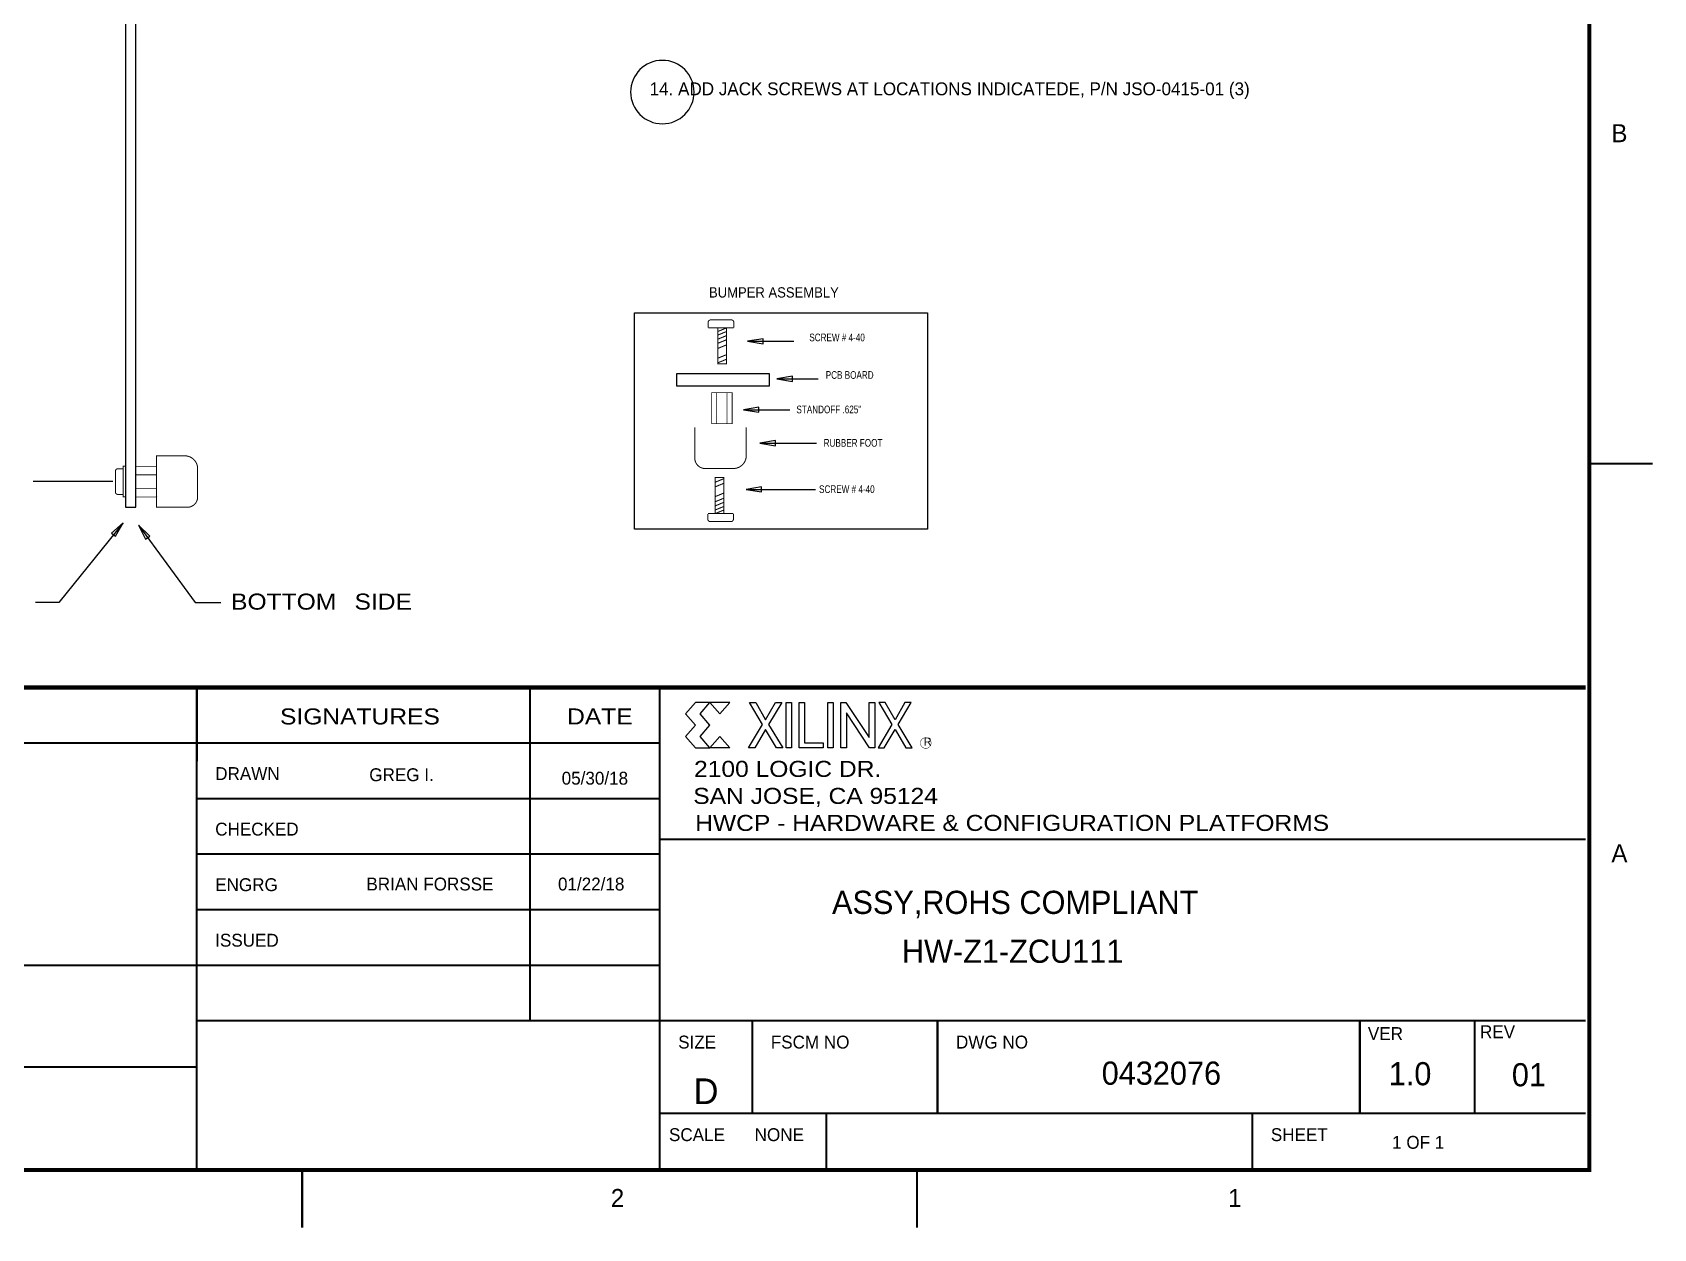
# Model space of a CAD drawing. Extents: x -13164 to 30582, y -10288 to 18382.
# Drawn here: x 14825 to 30582, y -10263 to 1364 of the extents above; entities that cross this region are included whole.
import ezdxf
from ezdxf.enums import TextEntityAlignment as Align

# ---------------------------------------------------------------- set-up
doc = ezdxf.new("R2010")
doc.units = 0
doc.layers.add('DF_ASSEMBLY_NOTES', color=2, linetype='CONTINUOUS')
doc.layers.add('DF_OUTLINE', color=110, linetype='CONTINUOUS')

msp = doc.modelspace()

# ---------------------------------------------------------------- linework, layer by layer
at = {"layer": 'DF_ASSEMBLY_NOTES'}
for points in [[(15830.902, -3251.378), (15830.902, 7348.622), (15730.902, 7348.622), (15730.902, -3251.378)], [(20675.98, -3462.799), (20675.98, -1362.799), (23525.98, -1362.799), (23525.98, -3462.799)]]:
    msp.add_lwpolyline(points, close=True, dxfattribs=at)
for points, format in [([(21256.2347, 784.4262, 1), (20639.5075, 784.4262, 1), (21256.2347, 784.4262)], "xyb"), ([(16430.902, -3001.378, 9.839, 9.839, 0), (16430.902, -2876.579, 9.839, 9.839, 0.414216), (16306.102, -2751.378, 9.839, 9.839, 0), (16030.902, -2751.378, 7.87, 7.87, 0), (16030.902, -3251.378, 9.839, 9.839, 0), (16330.902, -3251.378, 9.839, 9.839, 0.414212), (16430.902, -3151.378, 9.839, 9.839, 0), (16430.902, -2926.177, 9.839, 9.839, 0)], "xyseb")]:
    msp.add_lwpolyline(points, format=format, dxfattribs=at)
at = {"layer": 'DF_ASSEMBLY_NOTES', "const_width": 9.839}
for points in [[(21392.91, -1505.319), (21392.91, -1455.319, -0.416861), (21418.11, -1430.118), (21618.11, -1430.118, -0.413631), (21642.91, -1455.319), (21642.91, -1505.319)], [(21262.992, -2474.606), (21262.992, -2774.606, 0.414844), (21362.992, -2874.606), (21587.791, -2874.606)], [(21762.992, -2474.606), (21762.992, -2749.799, -0.414143), (21637.791, -2874.606), (21512.992, -2874.606)], [(15706.102, -3126.177), (15655.701, -3126.177, -0.411073), (15630.902, -3101.378), (15630.902, -2901.378, -0.41107), (15655.701, -2876.579), (15706.102, -2876.579)], [(21638.973, -3315.547), (21638.973, -3365.547, -0.416962), (21613.772, -3390.748), (21413.772, -3390.748, -0.414944), (21388.973, -3365.547), (21388.973, -3315.547)]]:
    msp.add_lwpolyline(points, format="xyb", dxfattribs=at)
at = {"layer": 'DF_ASSEMBLY_NOTES'}
for points, const_width in [([(21396.059, -1508.067), (21485.823, -1508.067), (21485.823, -1858.067), (21570.862, -1858.067), (21570.862, -1508.067), (21640.941, -1508.067)], 9.839), ([(21485.823, -1508.067), (21575.98, -1508.067)], 9.839), ([(21570.862, -1508.067), (21485.823, -1543.106)], 9.839), ([(21570.862, -1543.106), (21485.823, -1578.149)], 9.839), ([(21570.862, -1582.878), (21485.823, -1617.917)], 9.839), ([(21570.862, -1623.027), (21485.823, -1658.067)], 9.839), ([(21570.862, -1673.027), (21485.823, -1708.067)], 9.839), ([(21570.862, -1767.917), (21485.823, -1802.949)], 9.839), ([(21570.862, -1812.799), (21485.823, -1847.838)], 9.839), ([(21425.98, -2137.988), (21425.98, -2437.988), (21625.98, -2437.988), (21625.98, -2137.988), (21425.98, -2137.988)], 7.87), ([(21475.98, -2137.988), (21475.98, -2437.988)], 7.87), ([(21575.98, -2137.988), (21575.98, -2437.988)], 7.87), ([(15730.902, -3151.378), (15706.102, -3151.378), (15706.102, -2851.378), (15730.902, -2851.378)], 9.839), ([(15830.902, -2856.5), (16036.02, -2856.5)], 7.87), ([(15830.902, -2936.417), (16025.78, -2936.417), (16030.902, -2931.299)], 7.87), ([(21635.823, -3312.799), (21546.059, -3312.799), (21546.059, -2962.799), (21461.02, -2962.799), (21461.02, -3312.799), (21390.941, -3312.799)], 9.839), ([(21461.02, -3008.067), (21546.059, -2973.027)], 9.839), ([(15830.902, -3071.457), (16030.902, -3071.457)], 7.87), ([(15836.02, -3151.378), (16030.902, -3151.378), (16036.02, -3146.26)], 7.87), ([(21461.02, -3052.949), (21546.059, -3017.917)], 9.839), ([(21461.02, -3147.838), (21546.059, -3112.799)], 9.839), ([(21546.059, -3312.799), (21455.902, -3312.799)], 9.839), ([(21461.02, -3197.838), (21546.059, -3162.799)], 9.839), ([(21461.02, -3237.988), (21546.059, -3202.949)], 9.839), ([(21461.02, -3278.149), (21546.059, -3243.106)], 9.839), ([(21461.02, -3312.799), (21546.059, -3278.149)], 9.839)]:
    msp.add_lwpolyline(points, dxfattribs=dict(at, const_width=const_width))
for points in [[(21925.98, -1612.799), (21775.98, -1637.988), (21925.98, -1662.799), (21925.98, -1612.799)], [(21775.98, -1637.988), (22225.98, -1637.988)], [(21087, -1950.197), (21987, -1950.197), (21987, -2075.397), (21087, -2075.397), (21087, -1950.197)], [(22211.02, -1978.149), (22061.02, -2002.949), (22211.02, -2028.149), (22211.02, -1978.149)], [(22061.02, -2002.949), (22461.02, -2002.949)], [(21885.823, -2278.149), (21735.823, -2302.949), (21885.823, -2328.149), (21885.823, -2278.149)], [(21735.823, -2302.949), (22185.823, -2302.949)], [(22046.059, -2602.949), (21896.059, -2628.149), (22046.059, -2652.949), (22046.059, -2602.949)], [(21896.059, -2628.149), (22446.059, -2628.149)], [(15606.102, -3001.378), (14830.902, -3001.378)], [(21911.02, -3052.949), (21761.02, -3078.149), (21911.02, -3102.949), (21911.02, -3052.949)], [(21761.02, -3078.149), (22435.823, -3078.149)], [(15706.102, -3401.378), (15080.902, -4176.579), (14855.701, -4176.579)], [(15631.291, -3533.657), (15706.102, -3401.378), (15592.319, -3502.559), (15631.291, -3533.657)], [(15964.76, -3532.476), (15855.701, -3426.177), (15924.602, -3562.008), (15964.76, -3532.476)], [(15855.701, -3426.177), (16406.102, -4176.579), (16655.701, -4176.579)]]:
    msp.add_lwpolyline(points, dxfattribs=at)
at = {"layer": 'DF_OUTLINE'}
for points, const_width in [([(-12543.311, -9692.519), (29956.689, -9692.519), (29956.689, 17807.481), (-12543.311, 17807.481), (-12543.311, -9692.519)], 40.161), ([(30571.65, -2827.559), (29971.65, -2827.559)], 20.079), ([(11741.732, -5002.76), (29921.65, -5002.76)], 40.161), ([(16421.65, -5722.437), (16421.65, -5002.76)], 22.441), ([(19661.811, -7522.437), (19661.811, -5002.76)], 20.079), ([(20921.65, -9675.197), (20921.65, -5002.76)], 20.079), ([(11741.732, -5542.519), (20921.65, -5542.519)], 20.079), ([(16421.65, -5722.437), (16421.65, -7522.437)], 20.079), ([(16421.65, -6082.677), (19661.811, -6082.677)], 20.079), ([(19661.811, -6082.677), (20921.65, -6082.677)], 20.079), ([(16421.65, -6622.437), (19661.811, -6622.437)], 20.079), ([(19661.811, -6622.437), (20921.65, -6622.437)], 20.079), ([(20921.65, -6479.917), (29871.26, -6480.319), (29921.65, -6479.917)], 20.079), ([(16421.65, -7162.598), (19661.811, -7162.598)], 20.079), ([(19661.811, -7162.598), (20921.65, -7162.598)], 20.079), ([(16421.65, -7522.437), (16421.65, -7702.76)], 20.079), ([(19661.811, -7522.437), (19661.811, -8242.519)], 20.079), ([(11741.732, -7702.76), (20921.65, -7702.76), (20921.65, -7882.677)], 20.079), ([(16421.65, -7702.76), (16421.65, -9682.677)], 20.079), ([(16421.65, -8242.519), (20921.65, -8242.519)], 20.079), ([(20921.65, -8242.519), (29921.65, -8242.519)], 20.079), ([(21821.65, -9142.519), (21821.65, -8242.519)], 20.079), ([(23621.65, -9142.519), (23621.65, -8242.519)], 20.079), ([(27726.732, -9147.519), (27726.732, -8247.519)], 20.079), ([(28841.732, -9142.519), (28841.732, -8242.519)], 20.079), ([(11741.732, -8692.519), (16421.65, -8692.519)], 20.079), ([(29921.65, -9142.519), (20921.65, -9142.519)], 20.079), ([(22541.732, -9142.519), (22541.732, -9682.677)], 20.079), ([(26681.492, -9142.519), (26681.492, -9682.677)], 20.079), ([(17446.453, -10252.76), (17446.453, -9702.76)], 20.079), ([(23421.65, -10252.76), (23421.65, -9702.76)], 20.079)]:
    msp.add_lwpolyline(points, dxfattribs=dict(at, const_width=const_width))
msp.add_lwpolyline([(19339.76, -5001.177), (19398.032, -5001.177)], dxfattribs=at)
for points in [[(21410.232, -5590.547), (21313.772, -5479.917), (21410.232, -5369.287), (21409.843, -5369.287), (21313.772, -5258.657), (21409.843, -5147.638), (21268.5, -5147.638), (21172.04, -5258.657), (21268.5, -5369.287), (21172.04, -5479.917), (21268.5, -5590.547)], [(21506.291, -5258.268), (21602.362, -5147.638), (21410.232, -5147.638)], [(21980.311, -5363.779), (22117.319, -5590.547), (22055.512, -5590.547), (21951.571, -5410.63), (21846.851, -5590.547), (21786.221, -5590.547), (21921.65, -5363.779), (21794.882, -5147.638), (21856.689, -5147.638), (21951.571, -5316.539), (22046.453, -5147.638), (22107.87, -5147.638)], [(22149.602, -5590.547), (22149.602, -5147.638), (22202.752, -5147.638), (22202.752, -5590.547)], [(22329.921, -5147.638), (22329.921, -5542.13), (22511.41, -5542.13), (22511.41, -5590.547), (22276.37, -5590.547), (22276.37, -5147.638)], [(22555.902, -5590.547), (22555.902, -5147.638), (22609.051, -5147.638), (22609.051, -5590.547)], [(22731.882, -5147.638), (22958.26, -5488.579), (22958.26, -5147.638), (23011.41, -5147.638), (23011.41, -5590.547), (22962.201, -5590.547), (22735.819, -5248.429), (22735.819, -5590.547), (22682.669, -5590.547), (22682.669, -5147.638)], [(23104.331, -5590.547), (23209.051, -5410.63), (23313.382, -5590.547), (23374.799, -5590.547), (23238.181, -5363.779), (23365.74, -5147.638), (23303.929, -5147.638), (23209.051, -5316.539), (23114.169, -5147.638), (23052.752, -5147.638), (23179.52, -5363.779), (23044.091, -5590.547)], [(21602.362, -5590.547), (21410.232, -5590.547), (21506.291, -5479.917)]]:
    msp.add_lwpolyline(points, close=True, dxfattribs=at)
at = {"layer": 'DF_OUTLINE', "const_width": 4.331}
for points in [[(23455.902, -5542.917, 3.088989), (23491.732, -5493.697)], [(23491.732, -5493.697, 0.323731), (23455.902, -5542.917)]]:
    msp.add_lwpolyline(points, format="xyb", dxfattribs=at)

# ---------------------------------------------------------------- texts
at = {"layer": 'DF_ASSEMBLY_NOTES'}
for s, height, width, p in [('14. ADD JACK SCREWS AT LOCATIONS INDICATEDE, P/N JSO-0415-01 (3)', 125.201, 0.990463, (20823.59, 753.356)), ('BUMPER ASSEMBLY', 100, 0.94878, (21400.78, -1212.799)), ('SCREW # 4-40', 74.799, 0.789569, (22375.98, -1637.988)), ('PCB BOARD', 74.799, 0.789569, (22535.819, -2002.949)), ('STANDOFF .625"', 74.799, 0.789569, (22250.78, -2337.988)), ('RUBBER FOOT', 74.799, 0.789569, (22515.74, -2662.799)), ('SCREW # 4-40', 74.799, 0.789569, (22470.862, -3112.799)), ('BOTTOM', 155.909, 1.146438, (16755.78, -4246.417)), ('SIDE', 155.909, 1.146438, (17955.78, -4246.417))]:
    msp.add_text(s, height=height, dxfattribs=dict(at, width=width)).set_placement(p)
for s, height, width, p in [('ASSY,ROHS COMPLIANT', 225.201, 0.989507, (24376.772, -7204.327)), ('HW-Z1-ZCU111', 225.201, 0.989507, (24351.961, -7679.527)), ('0432076', 225.201, 0.989507, (25798.032, -8864.567)), ('1.0', 225.201, 0.989507, (28215, -8870.067)), ('01', 225.201, 0.989507, (29370, -8880)), ('1 OF 1', 125.201, 0.990463, (28294.091, -9487.008))]:
    msp.add_text(s, height=height, dxfattribs=dict(at, width=width)).set_placement(p, align=Align.CENTER)
at = {"layer": 'DF_OUTLINE'}
for s, height, width, p in [('B', 174.799, 1.002231, (30171.65, 297.24)), ('SIGNATURES', 155.909, 1.146438, (17231.492, -5362.598)), ('DATE', 155.909, 1.146438, (20021.65, -5362.598)), ('R', 79.921, 0.999962, (23487.402, -5570.079)), ('DRAWN', 125.201, 0.990463, (16601.571, -5902.76)), ('2100 LOGIC DR.', 155.909, 1.146438, (21255.512, -5872.437)), ('SAN JOSE, CA 95124', 155.909, 1.146438, (21248.032, -6135.039)), ('HWCP - HARDWARE & CONFIGURATION PLATFORMS', 155.909, 1.146438, (21266.532, -6397.638)), ('CHECKED', 125.201, 0.990463, (16601.571, -6442.519)), ('A', 174.799, 1.002231, (30171.65, -6702.76)), ('ENGRG', 125.201, 0.990463, (16601.571, -6982.677)), ('ISSUED', 125.201, 0.990463, (16601.571, -7522.437)), ('VER', 125.201, 0.990463, (27805, -8430)), ('REV', 125.201, 0.990463, (28894.5385, -8412.6005)), ('SIZE', 125.201, 0.990463, (21101.571, -8512.598)), ('FSCM NO', 125.201, 0.990463, (22001.571, -8512.598)), ('DWG NO', 125.201, 0.990463, (23801.571, -8512.598)), ('SCALE', 125.201, 0.990463, (21011.811, -9412.598)), ('SHEET', 125.201, 0.990463, (26861.811, -9412.598)), ('2', 174.799, 1.002231, (20446.453, -10052.76)), ('1', 174.799, 1.002231, (26446.453, -10052.76))]:
    msp.add_text(s, height=height, dxfattribs=dict(at, width=width)).set_placement(p)
at = {"layer": 'DF_OUTLINE', "width": 0.990463}
for s, p in [('GREG I.', (18725.591, -5913.779)), ('BRIAN FORSSE', (19305.902, -6976.378))]:
    msp.add_text(s, height=125.201, dxfattribs=at).set_placement(p, align=Align.RIGHT)
at = {"layer": 'DF_OUTLINE'}
for s, height, width, p in [('05/30/18', 125.201, 0.990463, (20291.732, -5947.638)), ('01/22/18', 125.201, 0.990463, (20255.902, -6976.378)), ('D', 250, 1.007872, (21371.65, -9052.76)), ('NONE', 125.201, 0.990463, (22084.252, -9412.598))]:
    msp.add_text(s, height=height, dxfattribs=dict(at, width=width)).set_placement(p, align=Align.CENTER)

doc.saveas('drawing.dxf')
